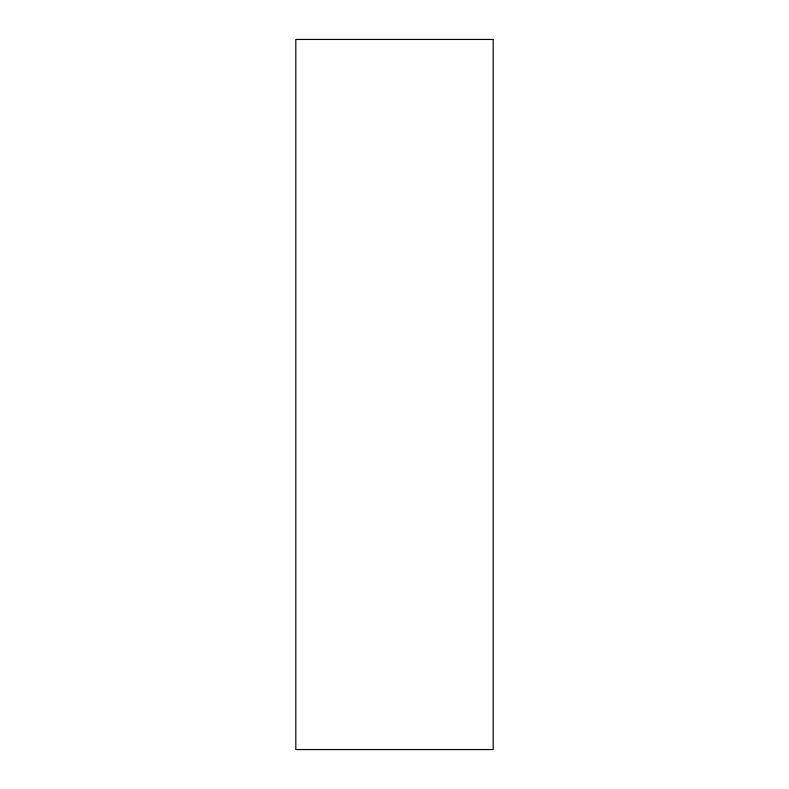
<?xml version="1.0" encoding="UTF-8"?>
<svg xmlns="http://www.w3.org/2000/svg" width="789" height="789" viewBox="0 0 789 789"><rect width="100%" height="100%" fill="white"/><g stroke="black" fill="none" stroke-linecap="round" stroke-linejoin="round"><path stroke-width="1.18" d="M493.184 39.45L295.816 39.45L295.816 749.55L493.184 749.55L493.184 39.45"/></g></svg>
